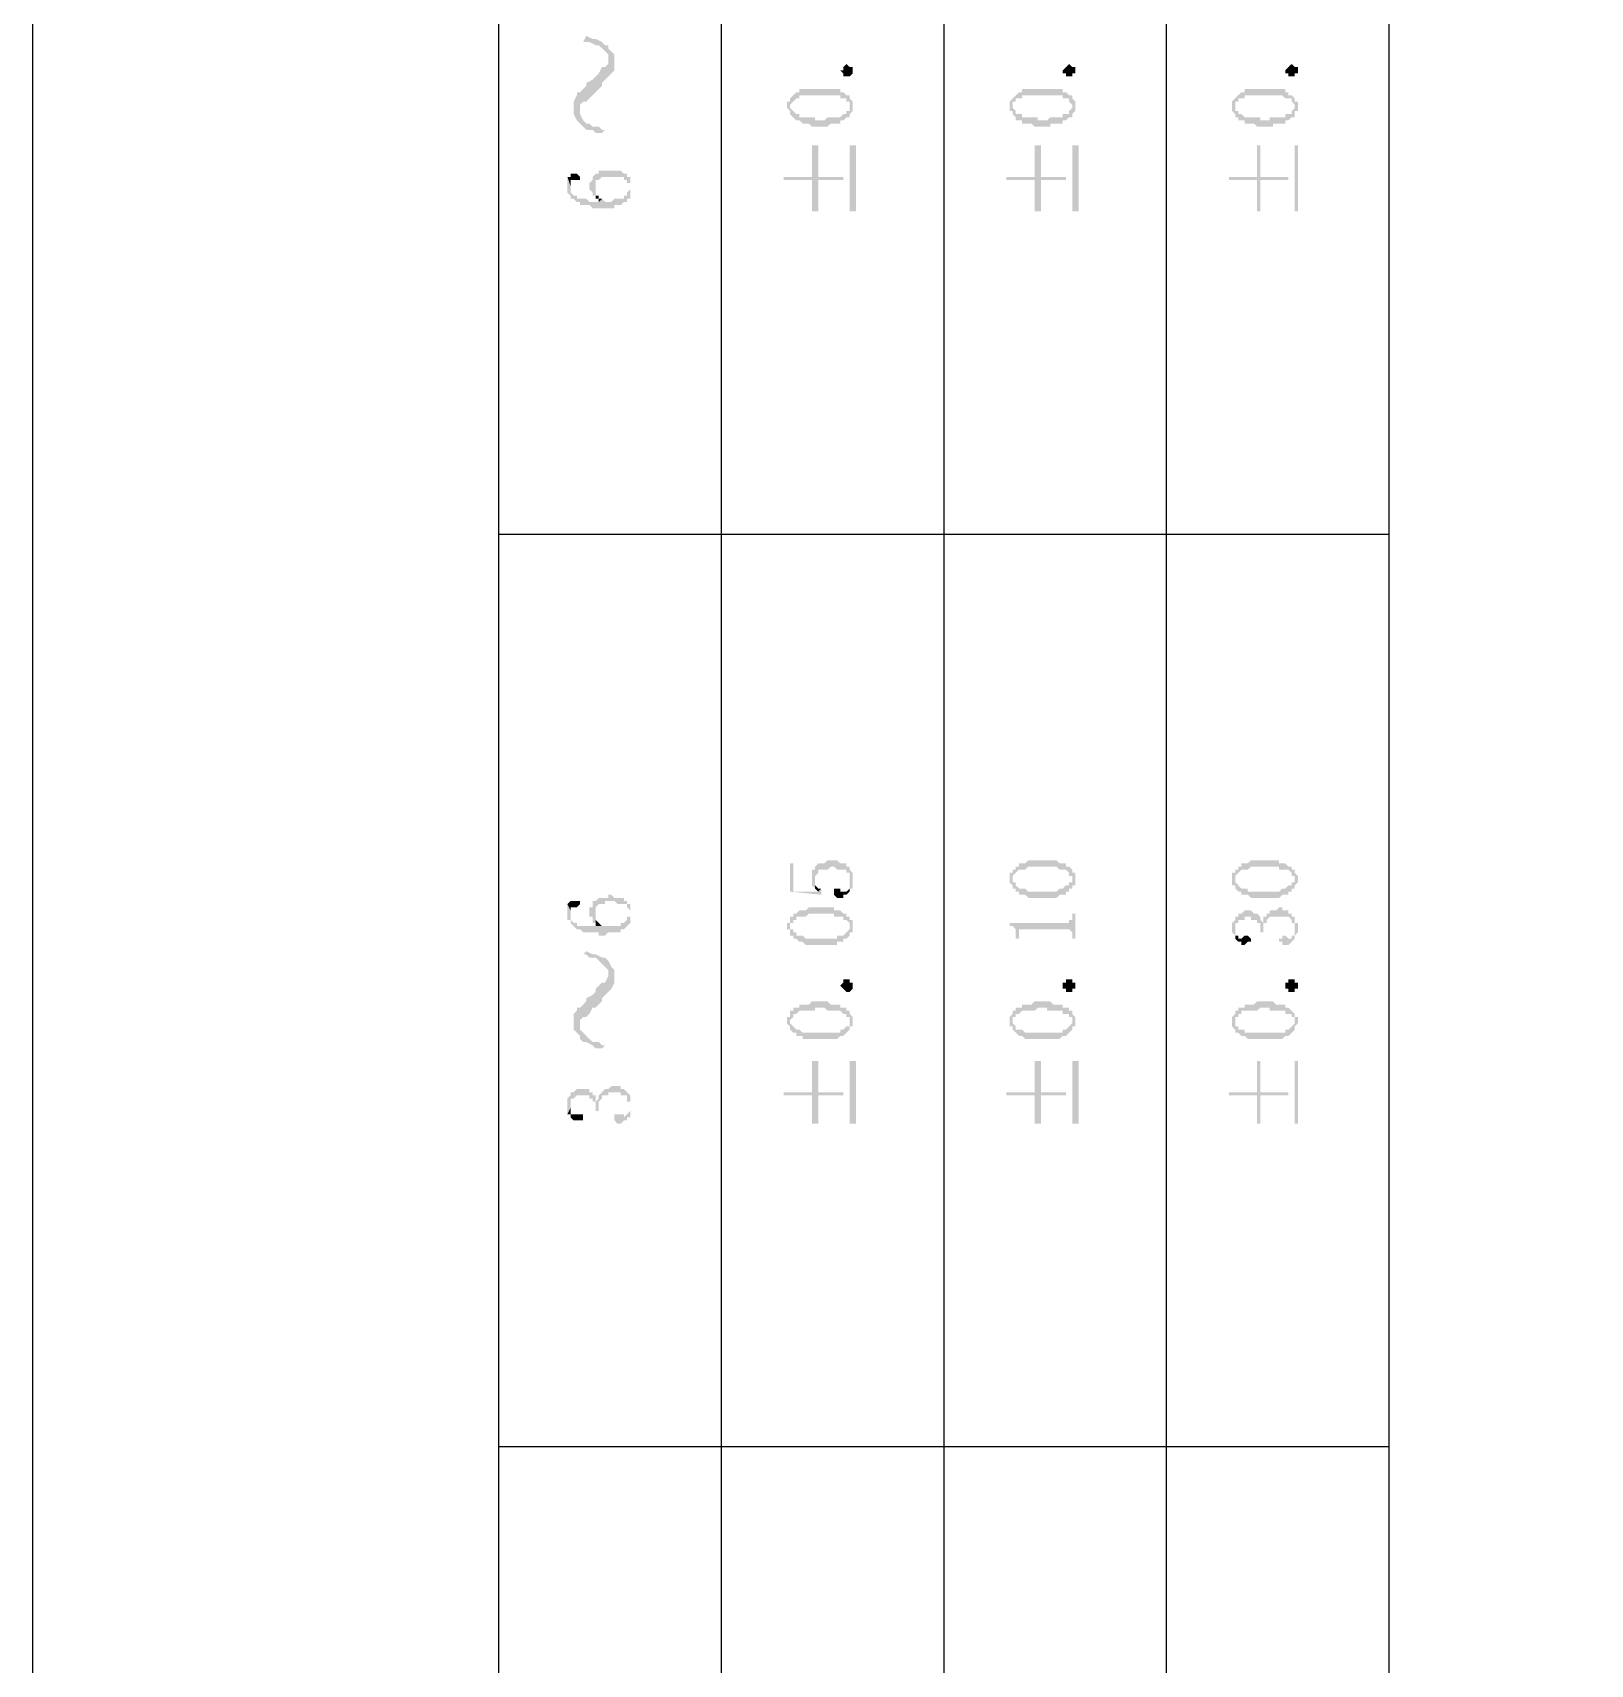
# Model space of a CAD drawing. Header units: inches. Extents: x 3613 to 8393, y -2205 to -794.
# Drawn here: x 4076.93 to 4099.35, y -2155.24 to -2131.75 of the extents above; entities that cross this region are included whole.
import ezdxf

# ---------------------------------------------------------------- set-up
doc = ezdxf.new("R2010")
doc.units = ezdxf.units.IN
doc.header["$MEASUREMENT"] = 0

msp = doc.modelspace()

# ---------------------------------------------------------------- hatches: boundary and pattern name
at = {"transparency": 33554559}
for points in [[(4084.852, -2131.884), (4084.942, -2131.884), (4085.032, -2131.929), (4085.077, -2131.929), (4085.123, -2131.974), (4085.123, -2131.974), (4085.168, -2132.019), (4085.213, -2132.064), (4085.213, -2132.38), (4085.213, -2132.38), (4085.258, -2132.335), (4085.303, -2132.29), (4085.303, -2132.064), (4085.258, -2132.019), (4085.213, -2131.974), (4085.213, -2131.929), (4085.168, -2131.929), (4085.123, -2131.884), (4085.032, -2131.839), (4084.987, -2131.839), (4084.897, -2131.794)], [(4084.716, -2132.832), (4084.716, -2132.922), (4084.761, -2133.012), (4084.807, -2133.057), (4084.807, -2132.877), (4084.807, -2132.787), (4084.852, -2132.741), (4084.897, -2132.741), (4084.942, -2132.696), (4084.987, -2132.651), (4085.032, -2132.606), (4085.077, -2132.561), (4085.123, -2132.516), (4085.123, -2132.471), (4085.168, -2132.426), (4085.213, -2132.38), (4085.213, -2132.155), (4085.213, -2132.2), (4085.168, -2132.245), (4085.123, -2132.245), (4085.077, -2132.335), (4085.032, -2132.38), (4085.032, -2132.38), (4084.987, -2132.426), (4084.897, -2132.471), (4084.897, -2132.516), (4084.852, -2132.561), (4084.807, -2132.606), (4084.761, -2132.606), (4084.761, -2132.651), (4084.716, -2132.741), (4084.716, -2132.787)], [(4088.733, -2132.29), (4088.733, -2132.335), (4088.733, -2132.335), (4088.688, -2132.38), (4088.598, -2132.38), (4088.598, -2132.335), (4088.598, -2132.335), (4088.553, -2132.29), (4088.598, -2132.29), (4088.598, -2132.245), (4088.598, -2132.245), (4088.643, -2132.2), (4088.643, -2132.2), (4088.688, -2132.245), (4088.733, -2132.245), (4088.733, -2132.29)], [(4091.937, -2132.29), (4091.937, -2132.335), (4091.892, -2132.335), (4091.892, -2132.38), (4091.802, -2132.38), (4091.802, -2132.335), (4091.757, -2132.335), (4091.757, -2132.29), (4091.757, -2132.29), (4091.802, -2132.245), (4091.802, -2132.245), (4091.847, -2132.2), (4091.847, -2132.2), (4091.892, -2132.245), (4091.937, -2132.245), (4091.937, -2132.29)], [(4095.142, -2132.29), (4095.142, -2132.335), (4095.097, -2132.335), (4095.097, -2132.38), (4095.006, -2132.38), (4095.006, -2132.335), (4094.961, -2132.335), (4094.961, -2132.29), (4094.961, -2132.29), (4095.006, -2132.245), (4095.006, -2132.245), (4095.052, -2132.2), (4095.052, -2132.2), (4095.097, -2132.245), (4095.142, -2132.245), (4095.142, -2132.29)], [(4087.785, -2132.832), (4087.785, -2132.832), (4087.83, -2132.877), (4087.83, -2132.922), (4087.83, -2132.787), (4087.83, -2132.787), (4087.876, -2132.741), (4087.876, -2132.741), (4087.921, -2132.696), (4087.966, -2132.696), (4087.966, -2132.651), (4088.553, -2132.651), (4088.553, -2132.696), (4088.643, -2132.696), (4088.643, -2132.741), (4088.688, -2132.741), (4088.688, -2132.787), (4088.688, -2132.832), (4088.688, -2132.651), (4088.643, -2132.651), (4088.598, -2132.606), (4088.553, -2132.606), (4088.553, -2132.561), (4087.966, -2132.561), (4087.966, -2132.606), (4087.921, -2132.606), (4087.876, -2132.651), (4087.876, -2132.651), (4087.83, -2132.696), (4087.83, -2132.741), (4087.785, -2132.741), (4087.785, -2132.787)], [(4087.83, -2132.922), (4087.876, -2132.967), (4087.876, -2132.967), (4087.921, -2133.012), (4087.966, -2133.012), (4088.011, -2133.057), (4088.101, -2133.057), (4088.146, -2133.102), (4088.372, -2133.102), (4088.417, -2133.057), (4088.553, -2133.057), (4088.553, -2133.012), (4088.598, -2133.012), (4088.643, -2132.967), (4088.688, -2132.967), (4088.688, -2132.922), (4088.688, -2132.922), (4088.733, -2132.877), (4088.733, -2132.832), (4088.733, -2132.787), (4088.733, -2132.741), (4088.733, -2132.741), (4088.688, -2132.696), (4088.688, -2132.832), (4088.688, -2132.877), (4088.643, -2132.877), (4088.643, -2132.922), (4088.598, -2132.922), (4088.553, -2132.967), (4088.372, -2132.967), (4088.327, -2133.012), (4088.191, -2133.012), (4088.191, -2132.967), (4087.966, -2132.967), (4087.966, -2132.922), (4087.921, -2132.922), (4087.876, -2132.877), (4087.876, -2132.877), (4087.83, -2132.832), (4087.83, -2132.832)], [(4090.99, -2132.832), (4090.99, -2132.877), (4091.035, -2132.877), (4091.035, -2132.922), (4091.035, -2132.787), (4091.035, -2132.741), (4091.08, -2132.741), (4091.08, -2132.696), (4091.17, -2132.696), (4091.17, -2132.651), (4091.757, -2132.651), (4091.757, -2132.696), (4091.847, -2132.696), (4091.847, -2132.741), (4091.847, -2132.741), (4091.892, -2132.787), (4091.892, -2132.832), (4091.892, -2132.651), (4091.847, -2132.651), (4091.802, -2132.606), (4091.757, -2132.606), (4091.757, -2132.561), (4091.17, -2132.561), (4091.17, -2132.606), (4091.125, -2132.606), (4091.08, -2132.651), (4091.08, -2132.651), (4091.035, -2132.696), (4091.035, -2132.696), (4090.99, -2132.741), (4090.99, -2132.787)], [(4091.035, -2132.922), (4091.08, -2132.967), (4091.08, -2133.012), (4091.17, -2133.012), (4091.17, -2133.057), (4091.306, -2133.057), (4091.351, -2133.102), (4091.576, -2133.102), (4091.576, -2133.057), (4091.757, -2133.057), (4091.757, -2133.012), (4091.802, -2133.012), (4091.847, -2132.967), (4091.892, -2132.967), (4091.892, -2132.922), (4091.892, -2132.922), (4091.937, -2132.877), (4091.937, -2132.832), (4091.937, -2132.787), (4091.937, -2132.741), (4091.937, -2132.741), (4091.892, -2132.696), (4091.892, -2132.832), (4091.892, -2132.832), (4091.847, -2132.877), (4091.847, -2132.922), (4091.757, -2132.922), (4091.757, -2132.967), (4091.576, -2132.967), (4091.531, -2133.012), (4091.396, -2133.012), (4091.396, -2132.967), (4091.17, -2132.967), (4091.17, -2132.922), (4091.08, -2132.922), (4091.08, -2132.877), (4091.08, -2132.877), (4091.035, -2132.832), (4091.035, -2132.832)], [(4094.194, -2132.832), (4094.194, -2132.877), (4094.194, -2132.877), (4094.239, -2132.922), (4094.239, -2132.787), (4094.239, -2132.741), (4094.284, -2132.741), (4094.284, -2132.696), (4094.375, -2132.696), (4094.375, -2132.651), (4094.916, -2132.651), (4094.961, -2132.696), (4095.052, -2132.696), (4095.052, -2132.741), (4095.052, -2132.741), (4095.097, -2132.787), (4095.097, -2132.832), (4095.097, -2132.696), (4095.052, -2132.651), (4095.006, -2132.651), (4095.006, -2132.606), (4094.961, -2132.606), (4094.961, -2132.561), (4094.375, -2132.561), (4094.375, -2132.606), (4094.329, -2132.606), (4094.284, -2132.651), (4094.284, -2132.651), (4094.239, -2132.696), (4094.239, -2132.696), (4094.194, -2132.741), (4094.194, -2132.787)], [(4094.239, -2132.922), (4094.239, -2132.967), (4094.284, -2132.967), (4094.284, -2133.012), (4094.375, -2133.012), (4094.375, -2133.057), (4094.51, -2133.057), (4094.555, -2133.102), (4094.781, -2133.102), (4094.781, -2133.057), (4094.961, -2133.057), (4094.961, -2133.012), (4095.006, -2133.012), (4095.052, -2132.967), (4095.097, -2132.967), (4095.097, -2132.922), (4095.097, -2132.877), (4095.142, -2132.877), (4095.142, -2132.832), (4095.142, -2132.787), (4095.142, -2132.741), (4095.097, -2132.741), (4095.097, -2132.696), (4095.097, -2132.832), (4095.097, -2132.832), (4095.052, -2132.877), (4095.052, -2132.922), (4094.961, -2132.922), (4094.961, -2132.967), (4094.736, -2132.967), (4094.736, -2133.012), (4094.6, -2133.012), (4094.6, -2132.967), (4094.375, -2132.967), (4094.329, -2132.922), (4094.284, -2132.922), (4094.284, -2132.877), (4094.239, -2132.877), (4094.239, -2132.832), (4094.239, -2132.832)], [(4084.807, -2133.057), (4084.807, -2133.057), (4084.852, -2133.102), (4084.897, -2133.148), (4084.987, -2133.148), (4085.032, -2133.193), (4085.123, -2133.193), (4085.168, -2133.148), (4085.123, -2133.148), (4085.077, -2133.102), (4084.987, -2133.102), (4084.942, -2133.057), (4084.897, -2133.057), (4084.852, -2133.012), (4084.807, -2132.922), (4084.807, -2132.877)], [(4087.74, -2133.825), (4087.74, -2133.87), (4088.146, -2133.87), (4088.146, -2134.321), (4088.237, -2134.321), (4088.237, -2133.87), (4088.598, -2133.87), (4088.598, -2133.825), (4088.237, -2133.825), (4088.237, -2133.373), (4088.146, -2133.373), (4088.146, -2133.825)], [(4088.778, -2134.321), (4088.778, -2133.373), (4088.688, -2133.373), (4088.688, -2134.321)], [(4090.945, -2133.825), (4090.945, -2133.87), (4091.351, -2133.87), (4091.351, -2134.321), (4091.441, -2134.321), (4091.441, -2133.87), (4091.802, -2133.87), (4091.802, -2133.825), (4091.441, -2133.825), (4091.441, -2133.373), (4091.351, -2133.373), (4091.351, -2133.825)], [(4091.983, -2134.321), (4091.983, -2133.373), (4091.892, -2133.373), (4091.892, -2134.321)], [(4094.149, -2133.825), (4094.149, -2133.87), (4094.555, -2133.87), (4094.555, -2134.321), (4094.6, -2134.321), (4094.6, -2133.87), (4095.006, -2133.87), (4095.006, -2133.825), (4094.6, -2133.825), (4094.6, -2133.373), (4094.555, -2133.373), (4094.555, -2133.825)], [(4095.142, -2134.321), (4095.142, -2133.373), (4095.097, -2133.373), (4095.097, -2134.321)], [(4084.626, -2133.825), (4084.671, -2133.96), (4084.671, -2133.915), (4084.671, -2133.87), (4084.807, -2133.87), (4084.807, -2133.825), (4084.807, -2133.825), (4084.761, -2133.779), (4084.671, -2133.779), (4084.671, -2133.825)], [(4084.626, -2133.915), (4084.626, -2134.005), (4084.626, -2134.05), (4084.626, -2134.05), (4084.671, -2134.095), (4084.671, -2134.141), (4084.716, -2134.141), (4084.761, -2134.186), (4084.807, -2134.186), (4084.807, -2134.231), (4084.942, -2134.231), (4084.987, -2134.276), (4085.303, -2134.276), (4085.303, -2134.231), (4085.393, -2134.231), (4085.438, -2134.186), (4085.484, -2134.186), (4085.484, -2134.141), (4085.529, -2134.141), (4085.529, -2133.96), (4085.529, -2134.005), (4085.529, -2134.005), (4085.484, -2134.05), (4085.484, -2134.095), (4085.438, -2134.095), (4085.438, -2134.141), (4085.303, -2134.141), (4085.258, -2134.186), (4085.168, -2134.186), (4085.123, -2134.141), (4085.123, -2134.141), (4085.077, -2134.186), (4084.942, -2134.186), (4084.897, -2134.141), (4084.761, -2134.141), (4084.761, -2134.095), (4084.716, -2134.095), (4084.671, -2134.05), (4084.671, -2134.005), (4084.671, -2133.96), (4084.671, -2133.96), (4084.626, -2133.825), (4084.626, -2133.87)], [(4084.942, -2133.96), (4084.942, -2134.005), (4084.987, -2134.05), (4084.987, -2134.095), (4085.032, -2134.095), (4085.032, -2133.96), (4085.032, -2133.915), (4085.032, -2133.87), (4085.077, -2133.87), (4085.123, -2133.825), (4085.438, -2133.825), (4085.438, -2133.87), (4085.484, -2133.87), (4085.484, -2133.915), (4085.529, -2133.915), (4085.529, -2133.96), (4085.529, -2134.095), (4085.529, -2134.05), (4085.529, -2133.96), (4085.529, -2133.87), (4085.529, -2133.825), (4085.484, -2133.825), (4085.484, -2133.779), (4085.438, -2133.779), (4085.393, -2133.734), (4085.077, -2133.734), (4085.077, -2133.779), (4085.032, -2133.779), (4084.987, -2133.825), (4084.987, -2133.87), (4084.987, -2133.87), (4084.942, -2133.915), (4084.942, -2133.915)], [(4085.032, -2134.095), (4085.032, -2134.141), (4085.077, -2134.141), (4085.077, -2134.186), (4085.123, -2134.141), (4085.077, -2134.141), (4085.077, -2134.095), (4085.032, -2134.095), (4085.032, -2134.05), (4085.032, -2134.005), (4085.032, -2133.96)], [(4087.83, -2143.709), (4087.83, -2144.115), (4088.282, -2144.16), (4088.282, -2144.115), (4088.282, -2144.07), (4088.237, -2144.115), (4087.876, -2144.115), (4087.876, -2143.709)], [(4088.146, -2143.889), (4088.146, -2143.979), (4088.146, -2144.024), (4088.146, -2144.024), (4088.191, -2144.07), (4088.191, -2143.934), (4088.191, -2143.889), (4088.191, -2143.889), (4088.237, -2143.844), (4088.237, -2143.799), (4088.372, -2143.799), (4088.417, -2143.754), (4088.462, -2143.754), (4088.507, -2143.799), (4088.643, -2143.799), (4088.643, -2143.844), (4088.688, -2143.844), (4088.688, -2143.889), (4088.688, -2143.934), (4088.688, -2144.07), (4088.733, -2144.07), (4088.733, -2144.024), (4088.733, -2143.934), (4088.733, -2143.889), (4088.733, -2143.844), (4088.688, -2143.799), (4088.688, -2143.754), (4088.643, -2143.754), (4088.643, -2143.709), (4088.553, -2143.709), (4088.507, -2143.663), (4088.372, -2143.663), (4088.327, -2143.709), (4088.237, -2143.709), (4088.191, -2143.754), (4088.191, -2143.799), (4088.146, -2143.799), (4088.146, -2143.844)], [(4090.99, -2143.934), (4090.99, -2143.979), (4090.99, -2143.979), (4091.035, -2144.024), (4091.035, -2144.07), (4091.035, -2143.934), (4091.035, -2143.889), (4091.035, -2143.889), (4091.08, -2143.844), (4091.08, -2143.844), (4091.125, -2143.799), (4091.215, -2143.799), (4091.26, -2143.754), (4091.667, -2143.754), (4091.712, -2143.799), (4091.802, -2143.799), (4091.847, -2143.844), (4091.847, -2143.889), (4091.892, -2143.889), (4091.892, -2143.934), (4091.892, -2143.799), (4091.892, -2143.799), (4091.847, -2143.754), (4091.802, -2143.754), (4091.802, -2143.709), (4091.712, -2143.709), (4091.667, -2143.663), (4091.26, -2143.663), (4091.215, -2143.709), (4091.125, -2143.709), (4091.125, -2143.754), (4091.08, -2143.754), (4091.08, -2143.799), (4091.035, -2143.799), (4091.035, -2143.844), (4090.99, -2143.844), (4090.99, -2143.889), (4090.99, -2143.889)], [(4094.194, -2143.934), (4094.194, -2143.979), (4094.194, -2144.024), (4094.239, -2144.024), (4094.239, -2144.07), (4094.239, -2143.934), (4094.239, -2143.889), (4094.239, -2143.889), (4094.284, -2143.844), (4094.284, -2143.844), (4094.329, -2143.799), (4094.42, -2143.799), (4094.465, -2143.754), (4094.871, -2143.754), (4094.871, -2143.799), (4095.006, -2143.799), (4095.052, -2143.844), (4095.052, -2143.889), (4095.097, -2143.889), (4095.097, -2143.934), (4095.097, -2143.799), (4095.052, -2143.799), (4095.052, -2143.754), (4095.006, -2143.754), (4094.961, -2143.709), (4094.871, -2143.709), (4094.871, -2143.663), (4094.465, -2143.663), (4094.42, -2143.709), (4094.329, -2143.709), (4094.329, -2143.754), (4094.284, -2143.754), (4094.284, -2143.799), (4094.239, -2143.799), (4094.239, -2143.844), (4094.194, -2143.844), (4094.194, -2143.889), (4094.194, -2143.889)], [(4088.191, -2144.07), (4088.191, -2144.07), (4088.237, -2144.115), (4088.237, -2144.115), (4088.282, -2144.07), (4088.237, -2144.07), (4088.191, -2144.024), (4088.191, -2143.979), (4088.191, -2143.934)], [(4088.462, -2144.115), (4088.462, -2144.16), (4088.462, -2144.16), (4088.507, -2144.205), (4088.598, -2144.205), (4088.598, -2144.16), (4088.643, -2144.16), (4088.688, -2144.115), (4088.688, -2143.934), (4088.688, -2144.024), (4088.688, -2144.07), (4088.688, -2144.07), (4088.643, -2144.115), (4088.553, -2144.115), (4088.553, -2144.07), (4088.462, -2144.07)], [(4091.035, -2144.07), (4091.08, -2144.07), (4091.08, -2144.115), (4091.125, -2144.115), (4091.125, -2144.16), (4091.215, -2144.16), (4091.26, -2144.205), (4091.667, -2144.205), (4091.712, -2144.16), (4091.802, -2144.16), (4091.802, -2144.115), (4091.847, -2144.115), (4091.847, -2144.07), (4091.892, -2144.07), (4091.892, -2144.024), (4091.937, -2144.024), (4091.937, -2143.979), (4091.937, -2143.934), (4091.937, -2143.889), (4091.937, -2143.844), (4091.892, -2143.844), (4091.892, -2143.799), (4091.892, -2143.934), (4091.892, -2143.979), (4091.847, -2143.979), (4091.847, -2144.024), (4091.802, -2144.024), (4091.757, -2144.07), (4091.712, -2144.07), (4091.667, -2144.115), (4091.26, -2144.115), (4091.215, -2144.07), (4091.125, -2144.07), (4091.08, -2144.024), (4091.08, -2143.979), (4091.035, -2143.979), (4091.035, -2143.934), (4091.035, -2143.934)], [(4094.239, -2144.07), (4094.239, -2144.07), (4094.284, -2144.115), (4094.329, -2144.115), (4094.329, -2144.16), (4094.42, -2144.16), (4094.465, -2144.205), (4094.871, -2144.205), (4094.916, -2144.16), (4095.006, -2144.16), (4095.006, -2144.115), (4095.052, -2144.115), (4095.052, -2144.07), (4095.097, -2144.07), (4095.097, -2144.024), (4095.097, -2144.024), (4095.142, -2143.979), (4095.142, -2143.934), (4095.142, -2143.889), (4095.142, -2143.889), (4095.097, -2143.844), (4095.097, -2143.799), (4095.097, -2143.934), (4095.097, -2143.979), (4095.052, -2143.979), (4095.052, -2144.024), (4095.006, -2144.024), (4094.961, -2144.07), (4094.916, -2144.07), (4094.871, -2144.115), (4094.42, -2144.115), (4094.42, -2144.07), (4094.329, -2144.07), (4094.284, -2144.024), (4094.284, -2144.024), (4094.239, -2143.979), (4094.239, -2143.934), (4094.239, -2143.934)], [(4084.942, -2144.431), (4084.942, -2144.476), (4084.987, -2144.476), (4084.987, -2144.521), (4084.987, -2144.566), (4085.032, -2144.566), (4085.032, -2144.386), (4085.032, -2144.34), (4085.032, -2144.34), (4085.077, -2144.295), (4085.168, -2144.295), (4085.168, -2144.25), (4085.303, -2144.25), (4085.348, -2144.295), (4085.484, -2144.295), (4085.484, -2144.34), (4085.484, -2144.34), (4085.529, -2144.386), (4085.529, -2144.566), (4085.529, -2144.521), (4085.529, -2144.476), (4085.529, -2144.431), (4085.529, -2144.386), (4085.529, -2144.34), (4085.529, -2144.295), (4085.484, -2144.295), (4085.484, -2144.25), (4085.438, -2144.25), (4085.438, -2144.205), (4085.303, -2144.205), (4085.258, -2144.16), (4085.213, -2144.16), (4085.213, -2144.205), (4085.077, -2144.205), (4085.032, -2144.25), (4084.987, -2144.25), (4084.987, -2144.295), (4084.987, -2144.34), (4084.942, -2144.34), (4084.942, -2144.386)], [(4084.626, -2144.295), (4084.671, -2144.386), (4084.671, -2144.34), (4084.761, -2144.34), (4084.807, -2144.295), (4084.807, -2144.25), (4084.671, -2144.25)], [(4084.626, -2144.386), (4084.626, -2144.431), (4084.626, -2144.476), (4084.626, -2144.521), (4084.671, -2144.521), (4084.671, -2144.566), (4084.671, -2144.566), (4084.716, -2144.611), (4084.716, -2144.611), (4084.761, -2144.656), (4084.807, -2144.656), (4084.852, -2144.701), (4085.077, -2144.701), (4085.077, -2144.747), (4085.168, -2144.747), (4085.213, -2144.701), (4085.393, -2144.701), (4085.393, -2144.656), (4085.438, -2144.656), (4085.484, -2144.611), (4085.484, -2144.611), (4085.529, -2144.566), (4085.529, -2144.431), (4085.529, -2144.476), (4085.484, -2144.476), (4085.484, -2144.521), (4085.484, -2144.521), (4085.438, -2144.566), (4085.393, -2144.566), (4085.393, -2144.611), (4084.761, -2144.611), (4084.761, -2144.566), (4084.716, -2144.566), (4084.671, -2144.521), (4084.671, -2144.476), (4084.671, -2144.386), (4084.626, -2144.295)], [(4085.032, -2144.566), (4085.032, -2144.611), (4085.123, -2144.611), (4085.077, -2144.566), (4085.077, -2144.566), (4085.032, -2144.521), (4085.032, -2144.431), (4085.032, -2144.431)], [(4087.785, -2144.611), (4087.785, -2144.656), (4087.83, -2144.656), (4087.83, -2144.701), (4087.83, -2144.747), (4087.83, -2144.611), (4087.83, -2144.566), (4087.876, -2144.566), (4087.876, -2144.521), (4087.921, -2144.521), (4087.921, -2144.476), (4088.056, -2144.476), (4088.101, -2144.431), (4088.462, -2144.431), (4088.462, -2144.476), (4088.598, -2144.476), (4088.598, -2144.521), (4088.643, -2144.521), (4088.688, -2144.566), (4088.688, -2144.611), (4088.688, -2144.476), (4088.643, -2144.476), (4088.643, -2144.431), (4088.598, -2144.431), (4088.553, -2144.386), (4088.462, -2144.386), (4088.462, -2144.34), (4088.101, -2144.34), (4088.056, -2144.386), (4087.966, -2144.386), (4087.921, -2144.431), (4087.876, -2144.431), (4087.876, -2144.476), (4087.83, -2144.476), (4087.83, -2144.521), (4087.83, -2144.566), (4087.785, -2144.566)], [(4090.99, -2144.566), (4090.99, -2144.611), (4091.035, -2144.611), (4091.08, -2144.656), (4091.08, -2144.747), (4091.08, -2144.792), (4091.125, -2144.792), (4091.125, -2144.701), (4091.125, -2144.656), (4091.847, -2144.656), (4091.892, -2144.701), (4091.892, -2144.792), (4091.937, -2144.792), (4091.937, -2144.431), (4091.892, -2144.431), (4091.892, -2144.476), (4091.892, -2144.521), (4091.847, -2144.521), (4091.847, -2144.566), (4091.802, -2144.566)], [(4094.194, -2144.611), (4094.194, -2144.656), (4094.194, -2144.701), (4094.194, -2144.701), (4094.239, -2144.747), (4094.239, -2144.656), (4094.239, -2144.611), (4094.239, -2144.566), (4094.284, -2144.566), (4094.284, -2144.521), (4094.375, -2144.521), (4094.375, -2144.476), (4094.465, -2144.476), (4094.465, -2144.521), (4094.555, -2144.521), (4094.555, -2144.566), (4094.6, -2144.566), (4094.6, -2144.656), (4094.6, -2144.701), (4094.645, -2144.701), (4094.645, -2144.656), (4094.645, -2144.566), (4094.691, -2144.566), (4094.691, -2144.521), (4094.691, -2144.521), (4094.736, -2144.476), (4095.006, -2144.476), (4095.052, -2144.521), (4095.052, -2144.566), (4095.097, -2144.566), (4095.097, -2144.611), (4095.097, -2144.656), (4095.097, -2144.476), (4095.052, -2144.476), (4095.052, -2144.431), (4095.006, -2144.431), (4095.006, -2144.386), (4094.916, -2144.386), (4094.916, -2144.34), (4094.871, -2144.34), (4094.826, -2144.386), (4094.736, -2144.386), (4094.736, -2144.431), (4094.691, -2144.431), (4094.691, -2144.476), (4094.645, -2144.476), (4094.645, -2144.521), (4094.645, -2144.566), (4094.6, -2144.521), (4094.6, -2144.476), (4094.6, -2144.476), (4094.555, -2144.431), (4094.51, -2144.431), (4094.465, -2144.386), (4094.375, -2144.386), (4094.329, -2144.431), (4094.284, -2144.431), (4094.284, -2144.476), (4094.239, -2144.476), (4094.239, -2144.521), (4094.239, -2144.521), (4094.194, -2144.566)], [(4087.83, -2144.747), (4087.876, -2144.747), (4087.876, -2144.792), (4087.921, -2144.792), (4087.966, -2144.837), (4088.011, -2144.837), (4088.056, -2144.882), (4088.507, -2144.882), (4088.507, -2144.837), (4088.598, -2144.837), (4088.598, -2144.792), (4088.643, -2144.792), (4088.688, -2144.747), (4088.688, -2144.701), (4088.733, -2144.701), (4088.733, -2144.656), (4088.733, -2144.611), (4088.733, -2144.566), (4088.733, -2144.521), (4088.688, -2144.521), (4088.688, -2144.476), (4088.688, -2144.656), (4088.688, -2144.656), (4088.643, -2144.701), (4088.643, -2144.701), (4088.598, -2144.747), (4088.507, -2144.747), (4088.507, -2144.792), (4088.056, -2144.792), (4088.011, -2144.747), (4087.921, -2144.747), (4087.921, -2144.701), (4087.876, -2144.701), (4087.876, -2144.656), (4087.83, -2144.656), (4087.83, -2144.611)], [(4094.239, -2144.747), (4094.239, -2144.792), (4094.239, -2144.792), (4094.284, -2144.837), (4094.329, -2144.837), (4094.329, -2144.882), (4094.375, -2144.882), (4094.42, -2144.837), (4094.465, -2144.837), (4094.465, -2144.792), (4094.465, -2144.792), (4094.42, -2144.747), (4094.375, -2144.747), (4094.329, -2144.792), (4094.284, -2144.792), (4094.284, -2144.747), (4094.239, -2144.747), (4094.239, -2144.656), (4094.239, -2144.656)], [(4094.871, -2144.837), (4094.916, -2144.837), (4094.916, -2144.882), (4095.006, -2144.882), (4095.052, -2144.837), (4095.052, -2144.837), (4095.097, -2144.792), (4095.097, -2144.747), (4095.097, -2144.747), (4095.142, -2144.701), (4095.142, -2144.656), (4095.142, -2144.611), (4095.142, -2144.566), (4095.097, -2144.566), (4095.097, -2144.476), (4095.097, -2144.656), (4095.097, -2144.701), (4095.097, -2144.747), (4095.052, -2144.747), (4095.052, -2144.792), (4095.006, -2144.792), (4094.961, -2144.747), (4094.916, -2144.747), (4094.916, -2144.792), (4094.871, -2144.792)], [(4084.852, -2145.017), (4084.897, -2145.017), (4084.942, -2145.063), (4085.032, -2145.063), (4085.077, -2145.108), (4085.123, -2145.153), (4085.123, -2145.153), (4085.168, -2145.198), (4085.213, -2145.243), (4085.213, -2145.559), (4085.213, -2145.559), (4085.258, -2145.514), (4085.303, -2145.424), (4085.303, -2145.243), (4085.258, -2145.198), (4085.213, -2145.108), (4085.213, -2145.108), (4085.168, -2145.063), (4085.123, -2145.063), (4085.032, -2145.017), (4084.987, -2145.017), (4084.897, -2144.972)], [(4084.716, -2146.01), (4084.716, -2146.101), (4084.761, -2146.146), (4084.807, -2146.191), (4084.807, -2145.965), (4084.852, -2145.92), (4084.897, -2145.92), (4084.942, -2145.875), (4084.987, -2145.785), (4085.032, -2145.785), (4085.077, -2145.74), (4085.123, -2145.694), (4085.123, -2145.649), (4085.168, -2145.604), (4085.213, -2145.559), (4085.213, -2145.288), (4085.213, -2145.333), (4085.168, -2145.424), (4085.123, -2145.424), (4085.077, -2145.469), (4085.032, -2145.514), (4085.032, -2145.559), (4084.987, -2145.604), (4084.897, -2145.649), (4084.897, -2145.694), (4084.852, -2145.74), (4084.807, -2145.785), (4084.761, -2145.785), (4084.761, -2145.83), (4084.716, -2145.875), (4084.716, -2145.965)], [(4088.733, -2145.469), (4088.733, -2145.514), (4088.733, -2145.514), (4088.688, -2145.559), (4088.643, -2145.559), (4088.598, -2145.514), (4088.598, -2145.514), (4088.553, -2145.469), (4088.553, -2145.469), (4088.598, -2145.424), (4088.598, -2145.378), (4088.688, -2145.378), (4088.688, -2145.424), (4088.733, -2145.424), (4088.733, -2145.469)], [(4091.937, -2145.469), (4091.937, -2145.514), (4091.892, -2145.514), (4091.892, -2145.559), (4091.802, -2145.559), (4091.802, -2145.514), (4091.757, -2145.514), (4091.757, -2145.469), (4091.757, -2145.424), (4091.802, -2145.424), (4091.802, -2145.378), (4091.892, -2145.378), (4091.892, -2145.424), (4091.937, -2145.424), (4091.937, -2145.469)], [(4095.142, -2145.469), (4095.142, -2145.514), (4095.097, -2145.514), (4095.097, -2145.559), (4095.006, -2145.559), (4095.006, -2145.514), (4094.961, -2145.514), (4094.961, -2145.469), (4094.961, -2145.424), (4095.006, -2145.424), (4095.006, -2145.378), (4095.097, -2145.378), (4095.097, -2145.424), (4095.142, -2145.424), (4095.142, -2145.469)], [(4087.785, -2145.965), (4087.785, -2146.01), (4087.785, -2146.01), (4087.83, -2146.055), (4087.83, -2146.101), (4087.83, -2145.965), (4087.83, -2145.965), (4087.876, -2145.92), (4087.876, -2145.875), (4087.921, -2145.875), (4087.966, -2145.83), (4088.191, -2145.83), (4088.191, -2145.785), (4088.327, -2145.785), (4088.372, -2145.83), (4088.553, -2145.83), (4088.598, -2145.875), (4088.643, -2145.875), (4088.643, -2145.92), (4088.688, -2145.92), (4088.688, -2145.965), (4088.688, -2145.83), (4088.643, -2145.83), (4088.643, -2145.785), (4088.553, -2145.785), (4088.553, -2145.74), (4088.417, -2145.74), (4088.372, -2145.694), (4088.146, -2145.694), (4088.101, -2145.74), (4087.966, -2145.74), (4087.966, -2145.785), (4087.876, -2145.785), (4087.876, -2145.83), (4087.83, -2145.83), (4087.83, -2145.875), (4087.83, -2145.92), (4087.785, -2145.92)], [(4090.99, -2145.965), (4090.99, -2146.01), (4090.99, -2146.055), (4091.035, -2146.055), (4091.035, -2146.101), (4091.035, -2145.965), (4091.035, -2145.92), (4091.08, -2145.92), (4091.08, -2145.875), (4091.125, -2145.875), (4091.17, -2145.83), (4091.351, -2145.83), (4091.396, -2145.785), (4091.531, -2145.785), (4091.531, -2145.83), (4091.757, -2145.83), (4091.757, -2145.875), (4091.847, -2145.875), (4091.847, -2145.92), (4091.892, -2145.92), (4091.892, -2145.965), (4091.892, -2145.83), (4091.847, -2145.83), (4091.847, -2145.785), (4091.757, -2145.785), (4091.757, -2145.74), (4091.622, -2145.74), (4091.576, -2145.694), (4091.351, -2145.694), (4091.306, -2145.74), (4091.17, -2145.74), (4091.17, -2145.785), (4091.08, -2145.785), (4091.08, -2145.83), (4091.035, -2145.83), (4091.035, -2145.875), (4091.035, -2145.875), (4090.99, -2145.92)], [(4094.194, -2145.965), (4094.194, -2146.01), (4094.194, -2146.055), (4094.194, -2146.055), (4094.239, -2146.101), (4094.239, -2145.965), (4094.239, -2145.92), (4094.284, -2145.92), (4094.284, -2145.875), (4094.329, -2145.875), (4094.329, -2145.83), (4094.555, -2145.83), (4094.6, -2145.785), (4094.736, -2145.785), (4094.736, -2145.83), (4094.961, -2145.83), (4094.961, -2145.875), (4095.052, -2145.875), (4095.052, -2145.92), (4095.097, -2145.92), (4095.097, -2145.965), (4095.097, -2145.875), (4095.052, -2145.83), (4095.052, -2145.83), (4095.006, -2145.785), (4094.961, -2145.785), (4094.961, -2145.74), (4094.826, -2145.74), (4094.781, -2145.694), (4094.555, -2145.694), (4094.51, -2145.74), (4094.375, -2145.74), (4094.375, -2145.785), (4094.284, -2145.785), (4094.284, -2145.83), (4094.239, -2145.83), (4094.239, -2145.875), (4094.239, -2145.875), (4094.194, -2145.92)], [(4084.807, -2146.191), (4084.807, -2146.236), (4084.852, -2146.281), (4084.897, -2146.281), (4084.987, -2146.326), (4085.032, -2146.371), (4085.123, -2146.371), (4085.168, -2146.326), (4085.123, -2146.326), (4085.077, -2146.281), (4084.987, -2146.281), (4084.942, -2146.236), (4084.897, -2146.191), (4084.897, -2146.191), (4084.852, -2146.146), (4084.807, -2146.101), (4084.807, -2146.055)], [(4087.83, -2146.101), (4087.876, -2146.146), (4087.921, -2146.146), (4087.921, -2146.191), (4088.011, -2146.191), (4088.011, -2146.236), (4088.507, -2146.236), (4088.553, -2146.191), (4088.598, -2146.191), (4088.643, -2146.146), (4088.643, -2146.146), (4088.688, -2146.101), (4088.688, -2146.055), (4088.733, -2146.055), (4088.733, -2146.01), (4088.733, -2145.965), (4088.733, -2145.92), (4088.733, -2145.92), (4088.688, -2145.875), (4088.688, -2146.01), (4088.688, -2146.055), (4088.643, -2146.055), (4088.598, -2146.101), (4088.553, -2146.101), (4088.553, -2146.146), (4088.011, -2146.146), (4087.966, -2146.101), (4087.921, -2146.101), (4087.876, -2146.055), (4087.876, -2146.055), (4087.83, -2146.01), (4087.83, -2145.965)], [(4091.035, -2146.101), (4091.08, -2146.146), (4091.08, -2146.146), (4091.125, -2146.191), (4091.17, -2146.191), (4091.215, -2146.236), (4091.712, -2146.236), (4091.757, -2146.191), (4091.802, -2146.191), (4091.847, -2146.146), (4091.847, -2146.146), (4091.892, -2146.101), (4091.892, -2146.055), (4091.937, -2146.055), (4091.937, -2146.01), (4091.937, -2145.965), (4091.937, -2145.92), (4091.937, -2145.92), (4091.892, -2145.875), (4091.892, -2146.01), (4091.892, -2146.01), (4091.847, -2146.055), (4091.847, -2146.055), (4091.802, -2146.101), (4091.757, -2146.101), (4091.757, -2146.146), (4091.215, -2146.146), (4091.17, -2146.101), (4091.08, -2146.101), (4091.08, -2146.055), (4091.08, -2146.055), (4091.035, -2146.01), (4091.035, -2145.965)], [(4094.239, -2146.101), (4094.239, -2146.146), (4094.284, -2146.146), (4094.329, -2146.191), (4094.375, -2146.191), (4094.42, -2146.236), (4094.916, -2146.236), (4094.961, -2146.191), (4095.006, -2146.191), (4095.052, -2146.146), (4095.052, -2146.146), (4095.097, -2146.101), (4095.097, -2146.055), (4095.097, -2146.055), (4095.142, -2146.01), (4095.142, -2145.965), (4095.142, -2145.92), (4095.097, -2145.92), (4095.097, -2145.875), (4095.097, -2146.01), (4095.097, -2146.01), (4095.052, -2146.055), (4095.052, -2146.055), (4095.006, -2146.101), (4094.961, -2146.101), (4094.961, -2146.146), (4094.375, -2146.146), (4094.375, -2146.101), (4094.284, -2146.101), (4094.284, -2146.055), (4094.239, -2146.055), (4094.239, -2146.01), (4094.239, -2145.965)], [(4087.74, -2147.003), (4087.74, -2147.048), (4088.146, -2147.048), (4088.146, -2147.455), (4088.237, -2147.455), (4088.237, -2147.048), (4088.598, -2147.048), (4088.598, -2147.003), (4088.237, -2147.003), (4088.237, -2146.552), (4088.146, -2146.552), (4088.146, -2147.003)], [(4088.778, -2147.455), (4088.778, -2146.552), (4088.688, -2146.552), (4088.688, -2147.455)], [(4090.945, -2147.003), (4090.945, -2147.048), (4091.351, -2147.048), (4091.351, -2147.455), (4091.441, -2147.455), (4091.441, -2147.048), (4091.802, -2147.048), (4091.802, -2147.003), (4091.441, -2147.003), (4091.441, -2146.552), (4091.351, -2146.552), (4091.351, -2147.003)], [(4091.983, -2147.455), (4091.983, -2146.552), (4091.892, -2146.552), (4091.892, -2147.455)], [(4094.149, -2147.003), (4094.149, -2147.048), (4094.555, -2147.048), (4094.555, -2147.455), (4094.6, -2147.455), (4094.6, -2147.048), (4095.006, -2147.048), (4095.006, -2147.003), (4094.6, -2147.003), (4094.6, -2146.552), (4094.555, -2146.552), (4094.555, -2147.003)], [(4095.142, -2147.455), (4095.142, -2146.552), (4095.097, -2146.552), (4095.097, -2147.455)], [(4084.626, -2147.184), (4084.626, -2147.274), (4084.626, -2147.319), (4084.671, -2147.229), (4084.671, -2147.184), (4084.671, -2147.139), (4084.671, -2147.093), (4084.716, -2147.093), (4084.761, -2147.048), (4084.942, -2147.048), (4084.942, -2147.093), (4084.987, -2147.093), (4084.987, -2147.139), (4085.032, -2147.139), (4085.032, -2147.184), (4085.032, -2147.274), (4085.077, -2147.274), (4085.077, -2147.184), (4085.077, -2147.139), (4085.077, -2147.139), (4085.123, -2147.093), (4085.123, -2147.048), (4085.213, -2147.048), (4085.213, -2147.003), (4085.393, -2147.003), (4085.393, -2147.048), (4085.484, -2147.048), (4085.484, -2147.093), (4085.484, -2147.139), (4085.529, -2147.139), (4085.529, -2147.229), (4085.529, -2147.048), (4085.529, -2147.048), (4085.484, -2147.003), (4085.484, -2147.003), (4085.438, -2146.958), (4085.393, -2146.958), (4085.393, -2146.913), (4085.258, -2146.913), (4085.213, -2146.958), (4085.168, -2146.958), (4085.123, -2147.003), (4085.123, -2147.003), (4085.077, -2147.048), (4085.077, -2147.093), (4085.032, -2147.139), (4085.032, -2147.093), (4085.032, -2147.048), (4084.987, -2147.048), (4084.987, -2147.003), (4084.942, -2147.003), (4084.942, -2146.958), (4084.761, -2146.958), (4084.716, -2147.003), (4084.671, -2147.003), (4084.671, -2147.048), (4084.671, -2147.048), (4084.626, -2147.093)], [(4084.626, -2147.319), (4084.671, -2147.319), (4084.671, -2147.364), (4084.671, -2147.364), (4084.716, -2147.409), (4084.852, -2147.409), (4084.852, -2147.364), (4084.852, -2147.319), (4084.671, -2147.319), (4084.671, -2147.274), (4084.671, -2147.229), (4084.671, -2147.229)], [(4085.303, -2147.364), (4085.303, -2147.409), (4085.303, -2147.409), (4085.348, -2147.455), (4085.393, -2147.455), (4085.438, -2147.409), (4085.484, -2147.409), (4085.484, -2147.364), (4085.529, -2147.364), (4085.529, -2147.319), (4085.529, -2147.274), (4085.529, -2147.184), (4085.529, -2147.139), (4085.529, -2147.093), (4085.529, -2147.048), (4085.529, -2147.229), (4085.529, -2147.274), (4085.484, -2147.319), (4085.484, -2147.319), (4085.438, -2147.364), (4085.438, -2147.319), (4085.303, -2147.319)]]:
    msp.add_hatch(color=256, dxfattribs=at).paths.add_polyline_path(points)

# ---------------------------------------------------------------- linework, layer by layer
msp.add_line((4083.633, -1913.772), (4083.633, -2200.513))
msp.add_lwpolyline([(4496.927, -2204.772), (4496.927, -1907.772), (4076.927, -1907.772), (4076.927, -2204.772)], close=True)
for points in [[(4096.451, -1913.772), (4096.451, -2200.513)], [(4086.838, -2086.165), (4086.838, -2179.182)], [(4090.042, -2086.165), (4090.042, -2179.182)], [(4093.246, -2086.165), (4093.246, -2179.182)], [(4083.633, -2138.97), (4096.451, -2138.97)], [(4083.633, -2152.103), (4096.451, -2152.103)]]:
    msp.add_lwpolyline(points)

doc.saveas('drawing.dxf')
